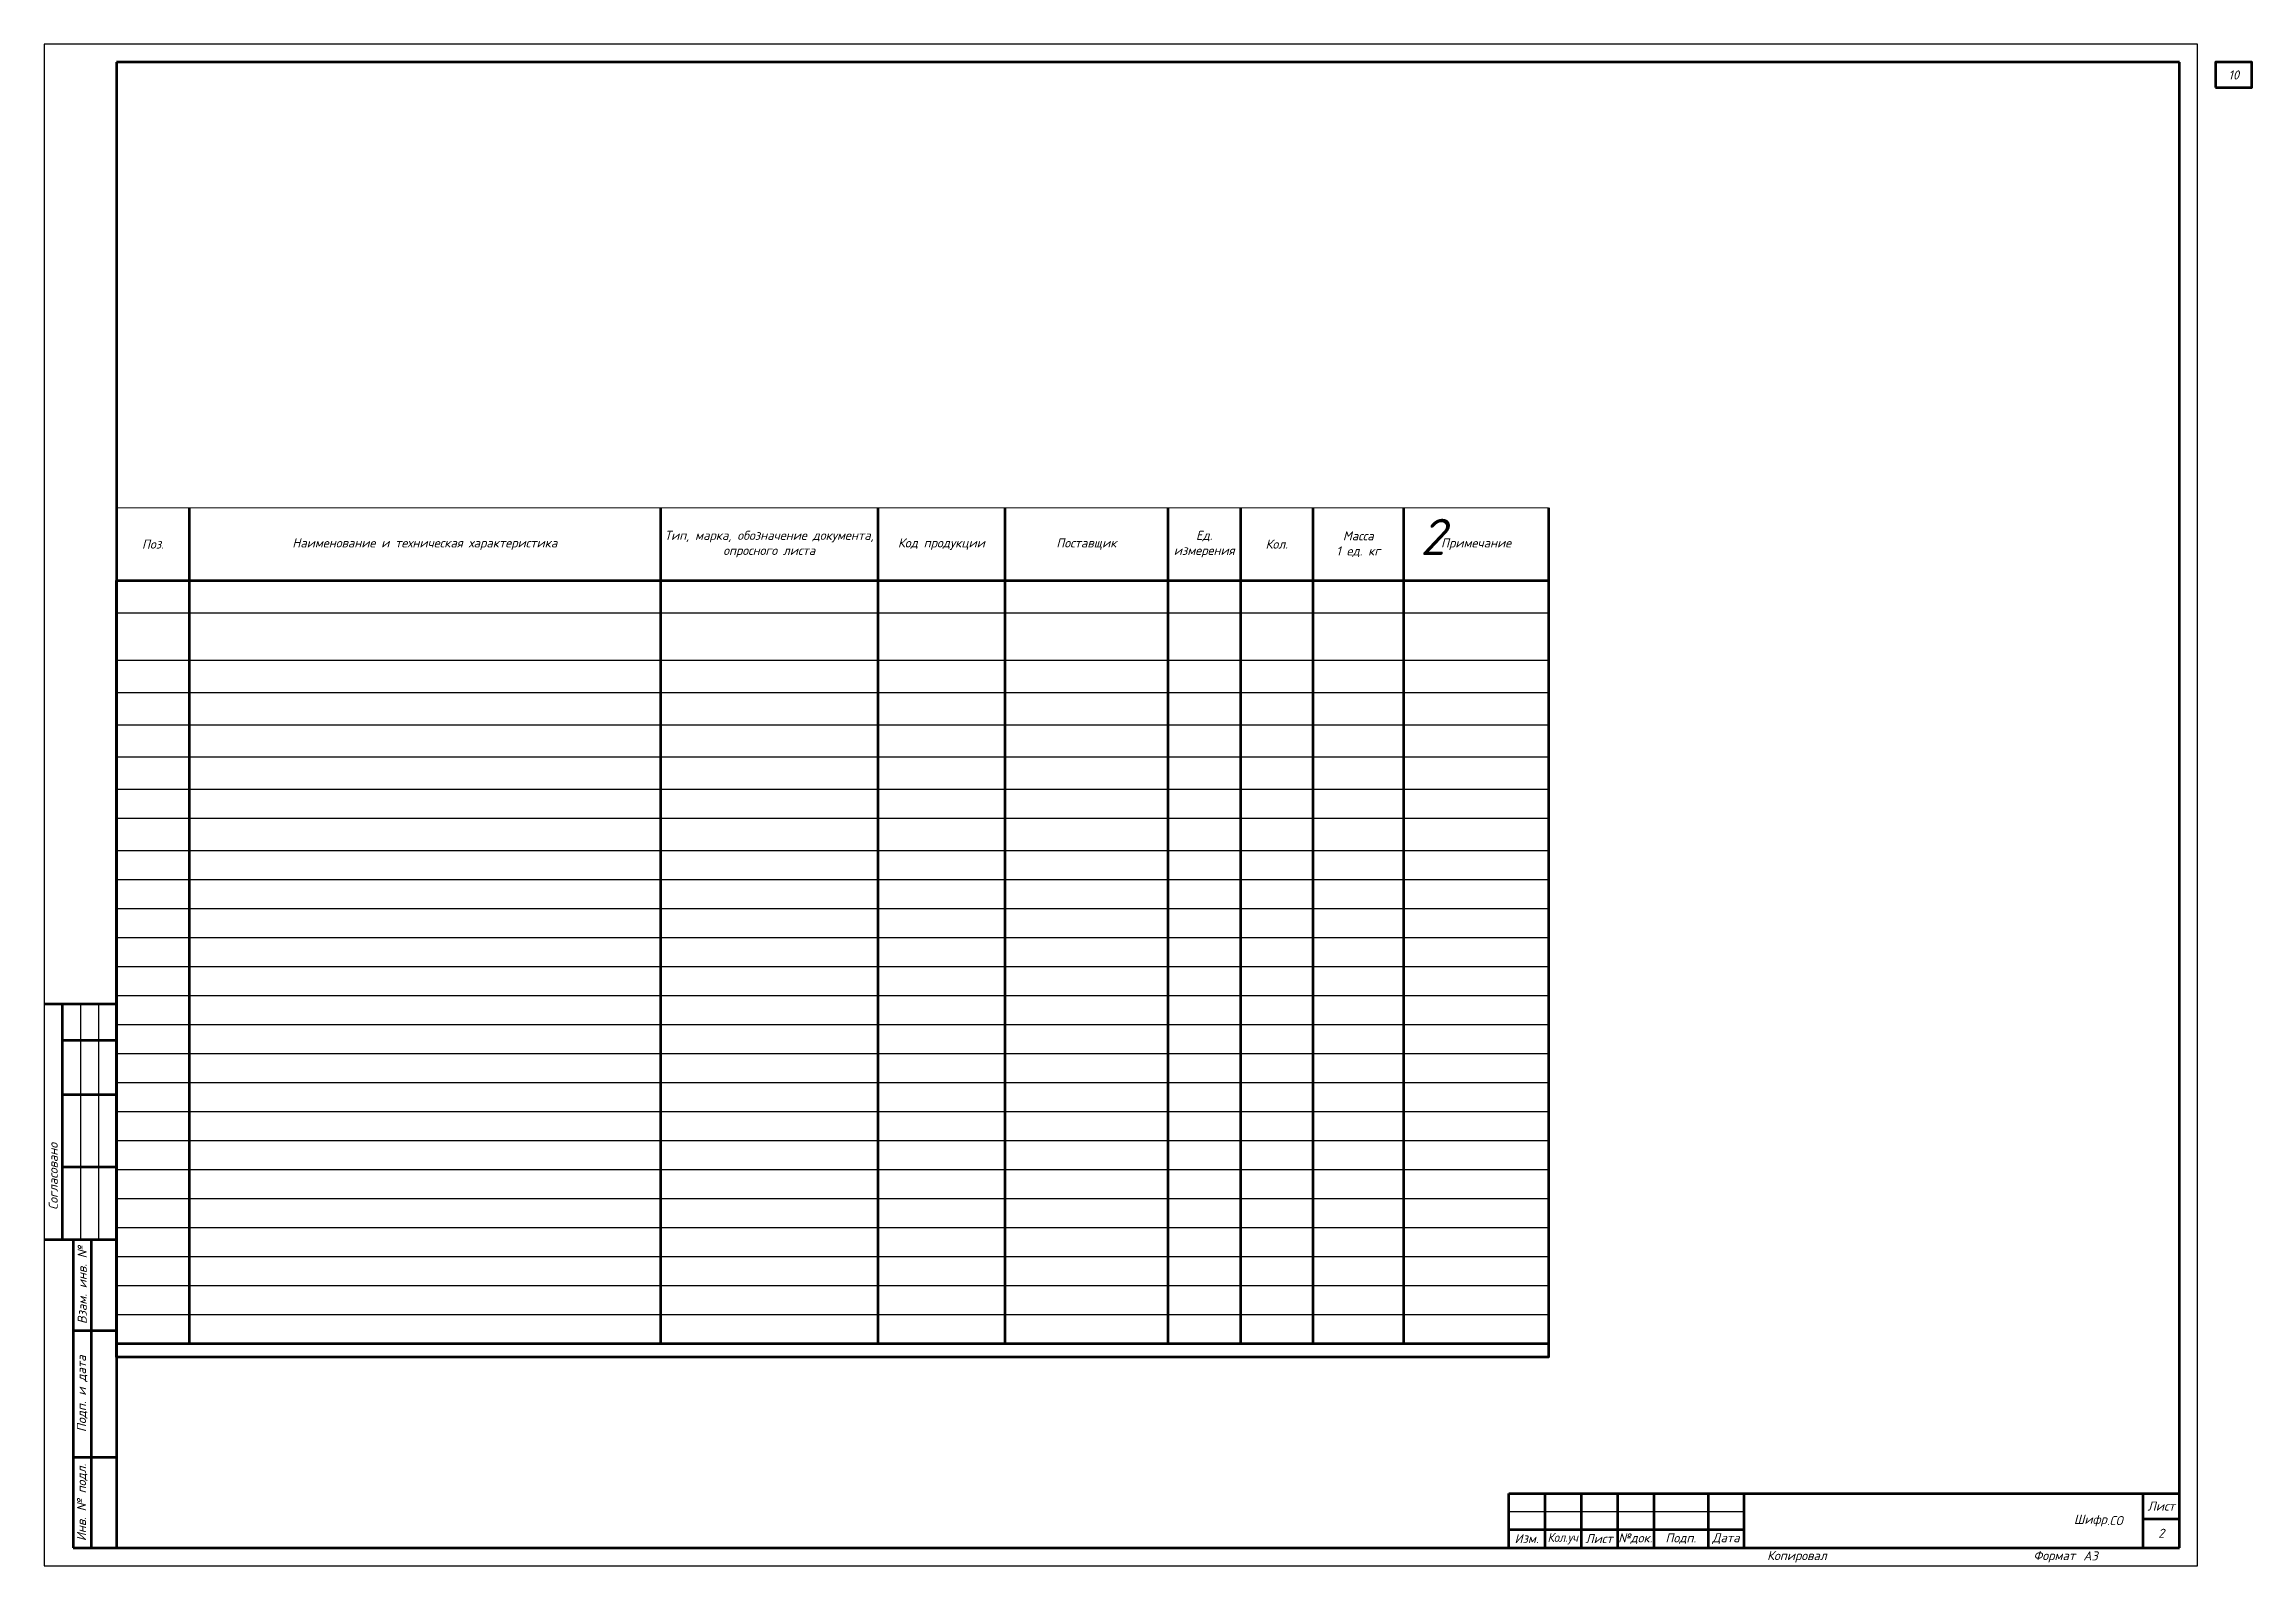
# Paper-space layout '2 Спецификация оборудования изделий и материалов' of a CAD drawing. Header units: millimetres. Extents: x 0 to 609, y 0 to 420.
# The model-space entities are those that its viewports show. They can reach past a viewport. Long polylines and large blocks are cut down to what shows.
import ezdxf
from ezdxf.enums import TextEntityAlignment as Align

# ---------------------------------------------------------------- set-up
doc = ezdxf.new("R2010")
doc.units = ezdxf.units.MM
doc.layers.get('Defpoints').update_dxf_attribs({"color": 42})
doc.styles.add('ISOCPEUR', font='isocpeui.ttf', dxfattribs={"height": 250})

# ---------------------------------------------------------------- blocks, each defined once
blk = doc.blocks.new('*U56')
at = {"linetype": 'Continuous', "lineweight": 25}
for p, q in [((594, 420), (0, 420)), ((0, 420), (0, 0)), ((594, 0), (594, 420)), ((10, 155), (10, 90)), ((15, 155), (15, 90)), ((404, 15), (469, 15)), ((0, 0), (594, 0))]:
    blk.add_line(p, q, dxfattribs=at)
at = {"linetype": 'Continuous', "lineweight": 60}
for p, q in [((589, 415), (20, 415)), ((20, 415), (20, 5)), ((589, 5), (589, 415)), ((20, 155), (0, 155)), ((5, 155), (5, 90)), ((20, 145), (5, 145)), ((20, 130), (5, 130)), ((20, 110), (5, 110)), ((20, 90), (0, 90)), ((8, 90), (8, 5)), ((13, 90), (13, 5)), ((8, 65), (20, 65)), ((8, 30), (20, 30)), ((404, 5), (404, 20)), ((404, 20), (589, 20)), ((414, 20), (414, 5)), ((424, 20), (424, 5)), ((434, 20), (434, 5)), ((444, 20), (444, 5)), ((459, 20), (459, 5)), ((469, 5), (469, 20)), ((579, 5), (579, 20)), ((589, 5), (589, 20)), ((579, 13), (589, 13)), ((404, 10), (469, 10)), ((8, 5), (20, 5)), ((20, 5), (589, 5)), ((404, 5), (589, 5))]:
    blk.add_line(p, q, dxfattribs=at)
at = {"lineweight": 60}
blk.add_lwpolyline([(599, 408), (609, 408), (609, 415), (599, 415)], close=True, dxfattribs=at)
at = {"linetype": 'Continuous', "char_height": 2.5, "attachment_point": 5, "rotation": 90, "style": 'ISOCPEUR'}
for s, insert, width in [('Согласовано', (2.5, 107.5), 35), ('Взам. инв. №', (10.5, 77.5), 25), ('Подп. и дата', (10.5, 47.5), 35), ('Инв. № подл.', (10.5, 17.5), 25)]:
    blk.add_mtext(s, dxfattribs=dict(at, insert=insert, width=width))
at = {"linetype": 'Continuous', "char_height": 2.5, "style": 'ISOCPEUR'}
for s, insert, width, attachment_point in [('\\pxt0;Шифр', (569, 12.51), 100, 6), ('Копировал', (483.5, 2.5), 25, 5), ('Формат', (554.5, 2.5), 16, 5)]:
    blk.add_mtext(s, dxfattribs=dict(at, insert=insert, width=width, attachment_point=attachment_point))
at = {"char_height": 2.5, "attachment_point": 5, "style": 'ISOCPEUR'}
for s, insert, width in [('Лист', (584, 16.5), 10), ('Изм.', (408.92, 7.52), 10), ('{\\W0.9;Кол.уч}', (418.92, 7.52), 10), ('Лист', (428.92, 7.52), 10), ('№док.', (438.92, 7.52), 10), ('Подп.', (451.46, 7.52), 15.0758), ('Дата', (463.92, 7.52), 10)]:
    blk.add_mtext(s, dxfattribs=dict(at, insert=insert, width=width))
at = {"style": 'ISOCPEUR'}
for tag, p in [('Сквозная_нумерация', (604, 411.5)), ('Форма6_номер_листа', (584, 9))]:
    blk.add_attdef(tag, text='', height=2.5, dxfattribs=at).set_placement(p, align=Align.MIDDLE_CENTER)
blk.add_attdef('Форма6_дополнительный_шифр', text='', height=2.5, dxfattribs=at).set_placement((569, 12.5), align=Align.MIDDLE_LEFT)
at = {"style": 'ISOCPEUR', "flags": 8}
blk.add_attdef('Формат', (562.5, 1.5), '', height=2.5, dxfattribs=at)
blk = doc.blocks.new('*T1')
at = {"color": 0, "linetype": 'ByBlock', "lineweight": 70, "transparency": 16777216}
for p, q in [((0, 0), (395, 0)), ((0, 0), (0, -232.73)), ((20, 0), (20, -232.73)), ((150, 0), (150, -232.73)), ((210, 0), (210, -232.73)), ((245, 0), (245, -232.73)), ((290, 0), (290, -232.73)), ((310, 0), (310, -232.73)), ((330, 0), (330, -232.73)), ((355, 0), (355, -232.73)), ((395, 0), (395, -232.73)), ((400, 0), (795, 0)), ((400, 0), (400, -230.58)), ((420, 0), (420, -230.58)), ((550, 0), (550, -230.58)), ((610, 0), (610, -230.58)), ((645, 0), (645, -230.58)), ((690, 0), (690, -230.58)), ((710, 0), (710, -230.58)), ((730, 0), (730, -230.58)), ((755, 0), (755, -230.58)), ((795, 0), (795, -230.58)), ((800, 0), (1195, 0)), ((800, 0), (800, -228)), ((820, 0), (820, -228)), ((950, 0), (950, -228)), ((1010, 0), (1010, -228)), ((1045, 0), (1045, -228)), ((1090, 0), (1090, -228)), ((1110, 0), (1110, -228)), ((1130, 0), (1130, -228)), ((1155, 0), (1155, -228)), ((1195, 0), (1195, -228)), ((1200, 0), (1595, 0)), ((1200, 0), (1200, -229)), ((1220, 0), (1220, -229)), ((1350, 0), (1350, -229)), ((1410, 0), (1410, -229)), ((1445, 0), (1445, -229)), ((1490, 0), (1490, -229)), ((1510, 0), (1510, -229)), ((1530, 0), (1530, -229)), ((1555, 0), (1555, -229)), ((1595, 0), (1595, -229)), ((1600, 0), (1995, 0)), ((1600, 0), (1600, -228.58)), ((1620, 0), (1620, -228.58)), ((1750, 0), (1750, -228.58)), ((1810, 0), (1810, -228.58)), ((1845, 0), (1845, -228.58)), ((1890, 0), (1890, -228.58)), ((1910, 0), (1910, -228.58)), ((1930, 0), (1930, -228.58)), ((1955, 0), (1955, -228.58)), ((1995, 0), (1995, -228.58)), ((2000, 0), (2395, 0)), ((2000, 0), (2000, -228)), ((2020, 0), (2020, -228)), ((2150, 0), (2150, -228)), ((2210, 0), (2210, -228)), ((2245, 0), (2245, -228)), ((2290, 0), (2290, -228)), ((2310, 0), (2310, -228)), ((2330, 0), (2330, -228)), ((2355, 0), (2355, -228)), ((2395, 0), (2395, -228)), ((2400, 0), (2795, 0)), ((2400, 0), (2400, -156)), ((2420, 0), (2420, -156)), ((2550, 0), (2550, -156)), ((2610, 0), (2610, -156)), ((2645, 0), (2645, -156)), ((2690, 0), (2690, -156)), ((2710, 0), (2710, -156)), ((2730, 0), (2730, -156)), ((2755, 0), (2755, -156)), ((2795, 0), (2795, -156)), ((0, -20), (395, -20)), ((2400, -156), (2795, -156))]:
    blk.add_line(p, q, dxfattribs=at)
at = {"color": 0, "linetype": 'ByBlock', "lineweight": 25, "transparency": 16777216}
for p, q in [((400, -20), (795, -20)), ((800, -20), (1195, -20)), ((1200, -20), (1595, -20)), ((1600, -20), (1995, -20)), ((2000, -20), (2395, -20)), ((2400, -20), (2795, -20)), ((0, -28), (395, -28)), ((400, -28.92), (795, -28.92)), ((800, -28), (1195, -28)), ((1200, -28), (1595, -28)), ((1600, -28), (1995, -28)), ((2000, -28), (2395, -28)), ((2400, -28), (2795, -28)), ((800, -36), (1195, -36)), ((1200, -36), (1595, -36)), ((1600, -36), (1995, -36)), ((2000, -36), (2395, -36)), ((2400, -36), (2795, -36)), ((0, -40.03), (395, -40.03)), ((400, -42), (795, -42)), ((0, -48.03), (395, -48.03)), ((800, -44), (1195, -44)), ((1200, -44), (1595, -44)), ((1600, -44), (1995, -44)), ((2000, -44), (2395, -44)), ((2400, -44), (2795, -44)), ((400, -50.92), (795, -50.92)), ((800, -52), (1195, -52)), ((1200, -52), (1595, -52)), ((1600, -52), (1995, -52)), ((2000, -52), (2395, -52)), ((2400, -52), (2795, -52)), ((0, -56.03), (395, -56.03)), ((400, -59.83), (795, -59.83)), ((800, -60), (1195, -60)), ((1200, -60), (1595, -60)), ((1600, -60), (1995, -60)), ((2000, -60), (2395, -60)), ((2400, -60), (2795, -60)), ((0, -64.03), (395, -64.03)), ((0, -72.03), (395, -72.03)), ((400, -68.75), (795, -68.75)), ((800, -68), (1195, -68)), ((1200, -68), (1595, -68)), ((1600, -68), (1995, -68)), ((2000, -68), (2395, -68)), ((2400, -68), (2795, -68)), ((400, -77.67), (795, -77.67)), ((800, -76), (1195, -76)), ((1200, -76), (1595, -76)), ((1600, -76), (1995, -76)), ((2000, -76), (2395, -76)), ((2400, -76), (2795, -76)), ((0, -80.03), (395, -80.03)), ((800, -84), (1195, -84)), ((1200, -84), (1595, -84)), ((1600, -84), (1995, -84)), ((2000, -84), (2395, -84)), ((2400, -84), (2795, -84)), ((0, -88.03), (395, -88.03)), ((400, -85.67), (795, -85.67)), ((0, -96.03), (395, -96.03)), ((400, -94.58), (795, -94.58)), ((800, -92), (1195, -92)), ((1200, -92), (1595, -92)), ((1600, -92), (1995, -92)), ((2000, -92), (2395, -92)), ((2400, -92), (2795, -92)), ((400, -102.58), (795, -102.58)), ((800, -100), (1195, -100)), ((1200, -100), (1595, -100)), ((1600, -100), (1995, -100)), ((2000, -100), (2395, -100)), ((2400, -100), (2795, -100)), ((0, -104.03), (395, -104.03)), ((800, -108), (1195, -108)), ((1200, -108), (1595, -108)), ((1600, -108), (1995, -108)), ((2000, -108), (2395, -108)), ((2400, -108), (2795, -108)), ((0, -112.03), (395, -112.03)), ((400, -110.58), (795, -110.58)), ((0, -120.03), (395, -120.03)), ((400, -118.58), (795, -118.58)), ((800, -116), (1195, -116)), ((1200, -116), (1595, -116)), ((1600, -116), (1995, -116)), ((2000, -116), (2395, -116)), ((2400, -116), (2795, -116)), ((400, -126.58), (795, -126.58)), ((800, -124), (1195, -124)), ((1200, -124), (1595, -124)), ((1600, -124), (1995, -124)), ((2000, -124), (2395, -124)), ((2400, -124), (2795, -124)), ((0, -128.03), (395, -128.03)), ((800, -132), (1195, -132)), ((1200, -132), (1595, -132)), ((1600, -132), (1995, -132)), ((2000, -132), (2395, -132)), ((2400, -132), (2795, -132)), ((0, -136.15), (395, -136.15)), ((400, -134.58), (795, -134.58)), ((800, -140), (1195, -140)), ((1200, -140), (1595, -140)), ((1600, -140), (1995, -140)), ((2000, -140), (2395, -140)), ((2400, -140), (2795, -140)), ((0, -144.15), (395, -144.15)), ((400, -142.58), (795, -142.58)), ((0, -152.15), (395, -152.15)), ((400, -150.58), (795, -150.58)), ((800, -148), (1195, -148)), ((1200, -148), (1595, -148)), ((1600, -148), (1995, -148)), ((2000, -148), (2395, -148)), ((2400, -148), (2795, -148)), ((800, -156), (1195, -156)), ((1200, -156), (1595, -156)), ((1600, -156), (1995, -156)), ((2000, -156), (2395, -156)), ((0, -160.27), (395, -160.27)), ((400, -158.58), (795, -158.58)), ((800, -164), (1195, -164)), ((1200, -164), (1595, -164)), ((1600, -164.42), (1995, -164.42)), ((2000, -164), (2395, -164)), ((0, -168.38), (395, -168.38)), ((400, -166.58), (795, -166.58)), ((0, -176.5), (395, -176.5)), ((400, -174.58), (795, -174.58)), ((800, -172), (1195, -172)), ((1200, -172.42), (1595, -172.42)), ((1600, -172.42), (1995, -172.42)), ((2000, -172), (2395, -172)), ((400, -182.58), (795, -182.58)), ((800, -180), (1195, -180)), ((1200, -180.83), (1595, -180.83)), ((1600, -180.42), (1995, -180.42)), ((2000, -180), (2395, -180)), ((0, -184.5), (395, -184.5)), ((800, -188), (1195, -188)), ((1600, -188.42), (1995, -188.42)), ((2000, -188), (2395, -188)), ((0, -192.5), (395, -192.5)), ((400, -190.58), (795, -190.58)), ((1200, -189), (1595, -189)), ((0, -200.5), (395, -200.5)), ((400, -198.58), (795, -198.58)), ((800, -196), (1195, -196)), ((1200, -197), (1595, -197)), ((1600, -196.58), (1995, -196.58)), ((2000, -196), (2395, -196)), ((400, -206.58), (795, -206.58)), ((800, -204), (1195, -204)), ((1200, -205), (1595, -205)), ((1600, -204.58), (1995, -204.58)), ((2000, -204), (2395, -204)), ((0, -208.5), (395, -208.5)), ((800, -212), (1195, -212)), ((1200, -213), (1595, -213)), ((1600, -212.58), (1995, -212.58)), ((2000, -212), (2395, -212)), ((0, -216.5), (395, -216.5)), ((400, -214.58), (795, -214.58)), ((0, -224.62), (395, -224.62)), ((400, -222.58), (795, -222.58)), ((800, -220), (1195, -220)), ((1200, -221), (1595, -221)), ((1600, -220.58), (1995, -220.58)), ((2000, -220), (2395, -220)), ((400, -230.58), (795, -230.58)), ((800, -228), (1195, -228)), ((1200, -229), (1595, -229)), ((1600, -228.58), (1995, -228.58)), ((2000, -228), (2395, -228)), ((0, -232.73), (395, -232.73))]:
    blk.add_line(p, q, dxfattribs=at)
at = {"transparency": 16777216, "char_height": 2.5, "style": 'ISOCPEUR'}
for s, insert, width, attachment_point in [('Поз.', (10, -10), 19, 5), ('Наименование и техническая характеристика', (85, -10), 125, 5), ('Тип, марка, обозначение документа, опросного листа', (180, -10), 59, 5), ('Код продукции', (227.5, -10), 34, 5), ('Поставщик', (267.5, -10), 44, 5), ('Ед. измерения', (300, -10), 19, 5), ('Кол.', (320, -10), 19, 5), ('Масса\\P1 ед. кг', (342.5, -10), 24, 5), ('Примечание', (375, -10), 39, 5), ('Поз.', (410, -10), 19, 5), ('Наименование и техническая характеристика', (485, -10), 125, 5), ('Тип, марка, обозначение документа, опросного листа', (580, -10), 59, 5), ('Код продукции', (627.5, -10), 34, 5), ('Поставщик', (667.5, -10), 44, 5), ('Ед. измерения', (700, -10), 19, 5), ('Кол.', (720, -10), 19, 5), ('Масса\\P1 ед. кг', (742.5, -10), 24, 5), ('Примечание', (775, -10), 39, 5), ('Поз.', (810, -10), 19, 5), ('Наименование и техническая характеристика', (885, -10), 125, 5), ('Тип, марка, обозначение документа, опросного листа', (980, -10), 59, 5), ('Код продукции', (1027.5, -10), 34, 5), ('Поставщик', (1067.5, -10), 44, 5), ('Ед. измерения', (1100, -10), 19, 5), ('Кол.', (1120, -10), 19, 5), ('Масса\\P1 ед. кг', (1142.5, -10), 24, 5), ('Примечание', (1175, -10), 39, 5), ('Поз.', (1210, -10), 19, 5), ('Наименование и техническая характеристика', (1285, -10), 125, 5), ('Тип, марка, обозначение документа, опросного листа', (1380, -10), 59, 5), ('Код продукции', (1427.5, -10), 34, 5), ('Поставщик', (1467.5, -10), 44, 5), ('Ед. измерения', (1500, -10), 19, 5), ('Кол.', (1520, -10), 19, 5), ('Масса\\P1 ед. кг', (1542.5, -10), 24, 5), ('Примечание', (1575, -10), 39, 5), ('Поз.', (1610, -10), 19, 5), ('Наименование и техническая характеристика', (1685, -10), 125, 5), ('Тип, марка, обозначение документа, опросного листа', (1780, -10), 59, 5), ('Код продукции', (1827.5, -10), 34, 5), ('Поставщик', (1867.5, -10), 44, 5), ('Ед. измерения', (1900, -10), 19, 5), ('Кол.', (1920, -10), 19, 5), ('Масса\\P1 ед. кг', (1942.5, -10), 24, 5), ('Примечание', (1975, -10), 39, 5), ('Поз.', (2010, -10), 19, 5), ('Наименование и техническая характеристика', (2085, -10), 125, 5), ('Тип, марка, обозначение документа, опросного листа', (2180, -10), 59, 5), ('Код продукции', (2227.5, -10), 34, 5), ('Поставщик', (2267.5, -10), 44, 5), ('Ед. измерения', (2300, -10), 19, 5), ('Кол.', (2320, -10), 19, 5), ('Масса\\P1 ед. кг', (2342.5, -10), 24, 5), ('Примечание', (2375, -10), 39, 5), ('Поз.', (2410, -10), 19, 5), ('Наименование и техническая характеристика', (2485, -10), 125, 5), ('Тип, марка, обозначение документа, опросного листа', (2580, -10), 59, 5), ('Код продукции', (2627.5, -10), 34, 5), ('Поставщик', (2667.5, -10), 44, 5), ('Ед. измерения', (2700, -10), 19, 5), ('Кол.', (2720, -10), 19, 5), ('Масса\\P1 ед. кг', (2742.5, -10), 24, 5), ('Примечание', (2775, -10), 39, 5), ('Оборудование', (85, -24), 125, 5), ('1.1', (10, -34.02), 19.8, 5), ('Источник бесперебойного питания 12В/5А  ', (22.5, -34.02), 125, 4), ('ББП-50 исп.1', (180, -34.02), 59.8, 5), ('СКБ Телси ', (267.5, -34.02), 44.8, 5), ('шт.', (300, -34.02), 19.8, 5), ('1', (320, -34.02), 19.8, 5), ('Пульт селекторной связи на 24 абонента', (22.5, -44.03), 125, 4), ('1.2', (10, -44.03), 19.8, 5), ('GC-1036F4', (180, -44.03), 59.8, 5), ('СКБ Телси ', (267.5, -44.03), 44.8, 5), ('шт.', (300, -44.03), 19.8, 5), ('1', (320, -44.03), 19.8, 5), ('1.3', (10, -52.03), 19.8, 5), ('Источник вторичного электропитания', (22.5, -52.03), 125, 4), ('ИВЭПР 24/2,5 RS-R3 2х17 БР', (180, -52.03), 59.8, 5), ('ООО "Рубеж', (267.5, -52.03), 44.8, 5), ('шт.', (300, -52.03), 19.8, 5), ('1', (320, -52.03), 19.8, 5), ('1.4', (10, -60.03), 19.8, 5), ('Аккумулятор герметичный свинцово-кислотный 12В/17Ач', (22.5, -60.03), 125, 4), ('Delta DTM 1217 L', (180, -60.03), 59.8, 5), ('ООО "Рубеж', (267.5, -60.03), 44, 5), ('шт.', (300, -60.03), 19.8, 5), ('2', (320, -60.03), 19.8, 5), ('1.5', (10, -68.03), 19.8, 5), ('Сигнальная лампа', (22.5, -68.03), 125, 4), ('GC-0611W4', (180, -68.03), 59.8, 5), ('СКБ Телси ', (267.5, -68.03), 44, 5), ('2', (320, -68.03), 19.8, 5), ('шт.', (300, -68.03), 19.8, 5), ('1.6', (10, -76.03), 19.8, 5), ('Кнопка сброса', (22.5, -76.03), 125, 4), ('GC-0421W1', (180, -76.03), 59.8, 5), ('СКБ Телси ', (267.5, -76.03), 44, 5), ('шт.', (300, -76.03), 19.8, 5), ('1', (320, -76.03), 19.8, 5), ('1.7', (10, -84.03), 19.8, 5), ('Переговорное устройство', (22.5, -84.03), 125, 4), ('GC-2001W3', (180, -84.03), 59.8, 5), ('СКБ Телси ', (267.5, -84.03), 44, 5), ('шт.', (300, -84.03), 19.8, 5), ('10', (320, -84.03), 19.8, 5), ('1.8', (10, -92.03), 19.8, 5), ('Переговорное устройство', (22.5, -92.03), 125, 4), ('GC-2001P4', (180, -92.03), 59.8, 5), ('СКБ Телси ', (267.5, -92.03), 44, 5), ('12', (320, -92.03), 19.8, 5), ('шт.', (300, -92.03), 19.8, 5), ('1.9', (10, -100.03), 19.8, 5), ('Проводная влагозащищенная кнопка со шнуром', (22.5, -100.03), 125, 4), ('GC-0423W1', (180, -100.03), 59.8, 5), ('СКБ Телси ', (267.5, -100.03), 44, 5), ('шт.', (300, -100.03), 19.8, 5), ('1', (320, -100.03), 19.8, 5), ('1.10', (10, -108.03), 19.8, 5), ('Аккумулятор 12В,7А/ч', (22.5, -108.03), 125, 4), ('СКБ Телси ', (267.5, -108.03), 44, 5), ('шт.', (300, -108.03), 19.8, 5), ('1', (320, -108.03), 19.8, 5), ('1.11', (10, -116.03), 19.8, 5), ('Стойка Штольц для крепления антивандальной кнопки вызова помощи, сталь', (22.5, -116.03), 125, 4), ('Тифлоцентр^JВертикаль', (267.5, -116.03), 44, 5), ('шт.', (300, -116.03), 19.8, 5), ('1', (320, -116.03), 19.8, 5), ('1.12', (10, -124.03), 19.8, 5), ('Табличка тактильная с пиктограммой "SOS" красный фон, 150х150мм.', (22.5, -124.03), 125, 4), ('MP-010R1', (180, -124.03), 59.8, 5), ('СКБ Телси ', (267.5, -124.03), 44, 5), ('шт.', (300, -124.03), 19.8, 5), ('1', (320, -124.03), 19.8, 5), ('1.13', (10, -132.09), 19.8, 5), ('Табличка тактильная с пиктограммой "SOS с трубкой" красный фон,150х150 мм', (22.5, -132.09), 125, 4), ('MP-010R2', (180, -132.09), 59.8, 5), ('СКБ Телси ', (267.5, -132.09), 44, 5), ('шт.', (300, -132.09), 19.8, 5), ('19', (320, -132.09), 19.8, 5), ('1.14', (10, -140.15), 19.8, 5), ('Табличка тактильная с пиктограммой "Инвалид" синий фон 150х150 мм.', (22.5, -140.15), 125, 4), ('MP-010B1', (180, -140.15), 59.8, 5), ('СКБ Телси ', (267.5, -140.15), 44, 5), ('шт.', (300, -140.15), 19.8, 5), ('1', (320, -140.15), 19.8, 5), ('Кабели', (22.5, -148.15), 125, 4), ('2.1', (10, -156.21), 19.8, 5), (' ОКЛ-труба гофрированная негорючая D20 ПВХ с зондом (легкая), кабель КПСнг(А)-FRLSLTx 1х2х0,5, мет. скобы, крепеж', (22.5, -156.21), 125, 4), ('ОКЛ СегментЛайн-ГФ', (180, -156.21), 59.8, 5), ('Сегмент-Энерго', (267.5, -156.21), 44.8, 5), ('м', (300, -156.21), 19.8, 5), ('1155', (320, -156.21), 19.8, 5), ('2.2', (10, -164.32), 19.8, 5), (' ОКЛ-труба гофрированная негорючая D20 ПВХ с зондом (легкая), кабель КПСнг(А)-FRLSLTx 1х2х0,5, мет. скобы, крепеж', (22.5, -164.32), 125, 4), ('ОКЛ СегментЛайн-ГФ', (180, -164.32), 59.8, 5), ('Сегмент-Энерго', (267.5, -164.32), 44.8, 5), ('м', (300, -164.32), 19.8, 5), ('10', (320, -164.32), 19.8, 5), ('ОКЛ-труба гофрированная негорючая D20 ПВХ с зондом (легкая), кабель КПСнг(А)-FRLSLTx 1х2х1,0, мет. скобы, крепеж', (22.5, -172.44), 125, 4), ('2.3', (10, -172.44), 19.8, 5), ('ОКЛ СегментЛайн-ГФ', (180, -172.44), 59.8, 5), ('Сегмент-Энерго', (267.5, -172.44), 44.8, 5), ('м', (300, -172.44), 19.8, 5), ('10', (320, -172.44), 19.8, 5), ('Материалы', (22.5, -180.5), 125, 4), ('3.1', (10, -188.5), 19.8, 5), ('Труба жесткая оцинкованная ø32x1,2x3000 мм', (22.5, -188.5), 125, 4), ('6008-32L3', (180, -188.5), 59.8, 5), ('ДКС', (267.5, -188.5), 44.8, 5), ('шт.', (300, -188.5), 19.8, 5), ('1', (320, -188.5), 19.8, 5), ('3.2', (10, -196.5), 19.8, 5), ('Огнезащитный терморасширяющийся герметик ОГНЕЗА-ГТ 3 кг', (22.5, -196.5), 125, 4), ('ОГНЕЗА-ГТ', (180, -196.5), 59.8, 5), ('ОГНЕЗА', (267.5, -196.5), 44.8, 5), ('шт.', (300, -196.5), 19.8, 5), ('1', (320, -196.5), 19.8, 5)]:
    blk.add_mtext(s, dxfattribs=dict(at, insert=insert, width=width, attachment_point=attachment_point))
blk = doc.blocks.new('*T57')
at = {"color": 0, "linetype": 'ByBlock', "lineweight": 70, "transparency": 16777216}
for p, q in [((0, 0), (395, 0)), ((0, 0), (0, -230.58)), ((20, 0), (20, -230.58)), ((150, 0), (150, -230.58)), ((210, 0), (210, -230.58)), ((245, 0), (245, -230.58)), ((290, 0), (290, -230.58)), ((310, 0), (310, -230.58)), ((330, 0), (330, -230.58)), ((355, 0), (355, -230.58)), ((395, 0), (395, -230.58)), ((0, -20), (395, -20)), ((0, -230.58), (395, -230.58))]:
    blk.add_line(p, q, dxfattribs=at)
at = {"color": 0, "linetype": 'ByBlock', "lineweight": 25, "transparency": 16777216}
for p, q in [((0, -28.92), (395, -28.92)), ((0, -42), (395, -42)), ((0, -50.92), (395, -50.92)), ((0, -59.83), (395, -59.83)), ((0, -68.75), (395, -68.75)), ((0, -77.67), (395, -77.67)), ((0, -85.67), (395, -85.67)), ((0, -94.58), (395, -94.58)), ((0, -102.58), (395, -102.58)), ((0, -110.58), (395, -110.58)), ((0, -118.58), (395, -118.58)), ((0, -126.58), (395, -126.58)), ((0, -134.58), (395, -134.58)), ((0, -142.58), (395, -142.58)), ((0, -150.58), (395, -150.58)), ((0, -158.58), (395, -158.58)), ((0, -166.58), (395, -166.58)), ((0, -174.58), (395, -174.58)), ((0, -182.58), (395, -182.58)), ((0, -190.58), (395, -190.58)), ((0, -198.58), (395, -198.58)), ((0, -206.58), (395, -206.58)), ((0, -214.58), (395, -214.58)), ((0, -222.58), (395, -222.58))]:
    blk.add_line(p, q, dxfattribs=at)
at = {"transparency": 16777216, "char_height": 2.5, "attachment_point": 5, "style": 'ISOCPEUR'}
for s, insert, width in [('Поз.', (10, -10), 19), ('Наименование и техническая характеристика', (85, -10), 125), ('Тип, марка, обозначение документа, опросного листа', (180, -10), 59), ('Код продукции', (227.5, -10), 34), ('Поставщик', (267.5, -10), 44), ('Ед. измерения', (300, -10), 19), ('Кол.', (320, -10), 19), ('Масса\\P1 ед. кг', (342.5, -10), 24), ('Примечание', (375, -10), 39)]:
    blk.add_mtext(s, dxfattribs=dict(at, insert=insert, width=width))

msp = doc.modelspace()

# ---------------------------------------------------------------- block references
for name, p in [('*T1', (0, 232)), ('*T57', (400, 232))]:
    msp.add_blockref(name, p)

# ---------------------------------------------------------------- texts
at = {"layer": 'Defpoints', "insert": (763, 224), "char_height": 10, "width": 16, "attachment_point": 5, "style": 'ISOCPEUR'}
msp.add_mtext('2', dxfattribs=at)

psp = doc.layouts.new('2 Спецификация оборудования  изделий и материалов')

# ---------------------------------------------------------------- linework, layer by layer
at = {"lineweight": 70}
psp.add_lwpolyline([(20, 272), (415, 272), (415, 57.58), (20, 57.58)], close=True, dxfattribs=at)

# ---------------------------------------------------------------- block references
ref = psp.add_blockref('*U56', (0, 0))
ref.add_attrib('Формат', 'А3', (562.5, 1.5), dxfattribs={"height": 2.5, "style": 'ISOCPEUR'})
ref.add_attrib('Форма6_номер_листа', '2', dxfattribs={"height": 2.5, "style": 'ISOCPEUR'}).set_placement((584, 9), align=Align.MIDDLE_CENTER)
ref.add_attrib('Форма6_дополнительный_шифр', '.СО', dxfattribs={"height": 2.5, "style": 'ISOCPEUR'}).set_placement((569, 12.5), align=Align.MIDDLE_LEFT)
ref.add_attrib('Сквозная_нумерация', '10', dxfattribs={"height": 2.5, "style": 'ISOCPEUR'}).set_placement((604, 411.5), align=Align.MIDDLE_CENTER)

# ---------------------------------------------------------------- viewports
at = {"layer": '0'}
psp.add_viewport(center=(217.5, 174.79), size=(395, 234.4167), view_center_point=(597.5, 114.79), view_height=234.4167, dxfattribs=at)

doc.saveas('drawing.dxf')
